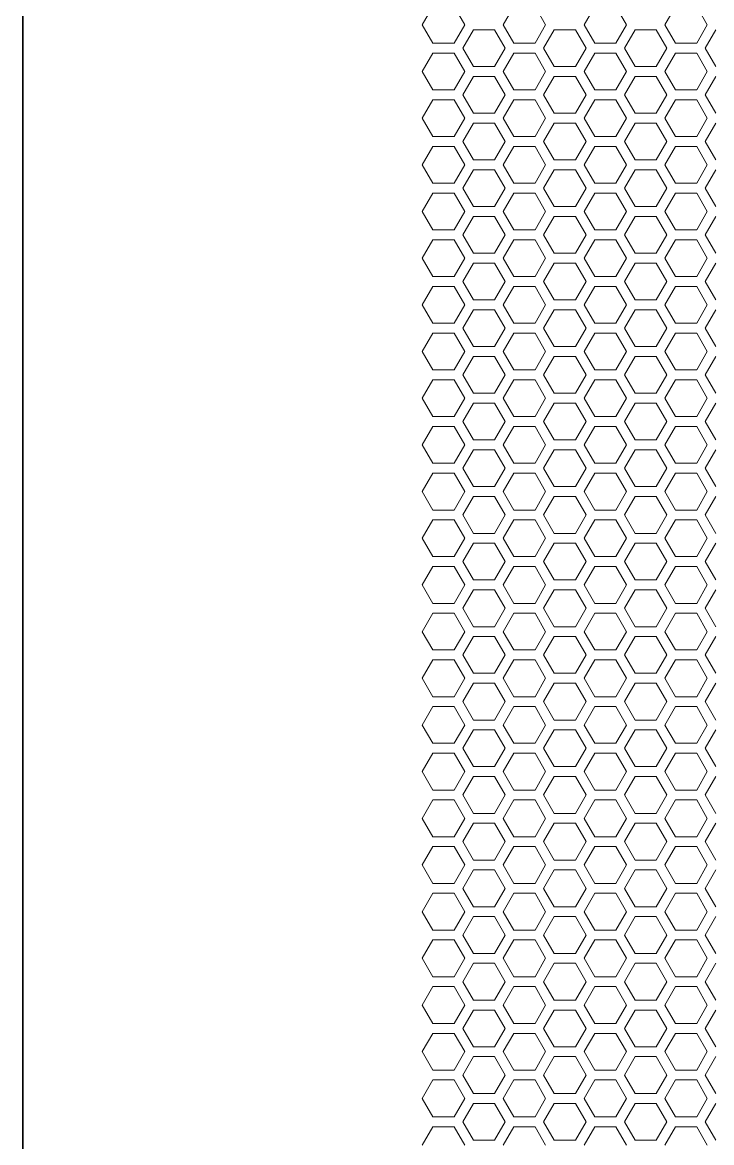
# Model space of a CAD drawing. Header units: millimetres. Extents: x 0 to 140, y -17 to 195.
# Drawn here: x 0 to 8.84, y 137.03 to 151.4 of the extents above; entities that cross this region are included whole.
import ezdxf

# ---------------------------------------------------------------- set-up
doc = ezdxf.new("R2010")
doc.units = ezdxf.units.MM
doc.layers.add('4203-42785_1_0', color=7, linetype='Continuous')

# ---------------------------------------------------------------- blocks, each defined once
blk = doc.blocks.new('a')
at = {"layer": '4203-42785_1_0', "color": 0, "linetype": 'ByBlock', "lineweight": 9}
for p, q in [((1506.926, 462.923), (1506.819, 462.739)), ((1507.246, 462.739), (1507.14, 462.923)), ((1507.739, 462.923), (1507.633, 462.739)), ((1508.06, 462.739), (1507.953, 462.923)), ((1508.553, 462.923), (1508.446, 462.739)), ((1508.873, 462.739), (1508.766, 462.923)), ((1509.366, 462.923), (1509.259, 462.739)), ((1509.686, 462.739), (1509.579, 462.923)), ((1506.819, 462.739), (1506.926, 462.554)), ((1507.14, 462.554), (1507.246, 462.739)), ((1507.633, 462.739), (1507.739, 462.554)), ((1507.953, 462.554), (1508.06, 462.739)), ((1508.446, 462.739), (1508.553, 462.554)), ((1508.766, 462.554), (1508.873, 462.739)), ((1509.259, 462.739), (1509.366, 462.554)), ((1509.579, 462.554), (1509.686, 462.739)), ((1507.333, 462.689), (1507.226, 462.504)), ((1507.546, 462.689), (1507.333, 462.689)), ((1507.653, 462.504), (1507.546, 462.689)), ((1508.146, 462.689), (1508.039, 462.504)), ((1508.36, 462.689), (1508.146, 462.689)), ((1508.466, 462.504), (1508.36, 462.689)), ((1508.959, 462.689), (1508.853, 462.504)), ((1509.173, 462.689), (1508.959, 462.689)), ((1509.28, 462.504), (1509.173, 462.689)), ((1509.773, 462.689), (1509.666, 462.504)), ((1506.926, 462.554), (1507.14, 462.554)), ((1507.226, 462.504), (1507.333, 462.319)), ((1507.546, 462.319), (1507.653, 462.504)), ((1507.739, 462.554), (1507.953, 462.554)), ((1508.039, 462.504), (1508.146, 462.319)), ((1508.36, 462.319), (1508.466, 462.504)), ((1508.553, 462.554), (1508.766, 462.554)), ((1508.853, 462.504), (1508.959, 462.319)), ((1509.173, 462.319), (1509.28, 462.504)), ((1509.366, 462.554), (1509.579, 462.554)), ((1509.666, 462.504), (1509.773, 462.319)), ((1506.926, 462.454), (1506.819, 462.269)), ((1507.14, 462.454), (1506.926, 462.454)), ((1507.246, 462.269), (1507.14, 462.454)), ((1507.739, 462.454), (1507.633, 462.269)), ((1507.953, 462.454), (1507.739, 462.454)), ((1508.06, 462.269), (1507.953, 462.454)), ((1508.553, 462.454), (1508.446, 462.269)), ((1508.766, 462.454), (1508.553, 462.454)), ((1508.873, 462.269), (1508.766, 462.454)), ((1509.366, 462.454), (1509.259, 462.269)), ((1509.579, 462.454), (1509.366, 462.454)), ((1509.686, 462.269), (1509.579, 462.454)), ((1506.819, 462.269), (1506.926, 462.084)), ((1507.14, 462.084), (1507.246, 462.269)), ((1507.333, 462.319), (1507.546, 462.319)), ((1507.633, 462.269), (1507.739, 462.084)), ((1507.953, 462.084), (1508.06, 462.269)), ((1508.146, 462.319), (1508.36, 462.319)), ((1508.446, 462.269), (1508.553, 462.084)), ((1508.766, 462.084), (1508.873, 462.269)), ((1508.959, 462.319), (1509.173, 462.319)), ((1509.259, 462.269), (1509.366, 462.084)), ((1509.579, 462.084), (1509.686, 462.269)), ((1507.333, 462.219), (1507.226, 462.034)), ((1507.546, 462.219), (1507.333, 462.219)), ((1507.653, 462.034), (1507.546, 462.219)), ((1508.146, 462.219), (1508.039, 462.034)), ((1508.36, 462.219), (1508.146, 462.219)), ((1508.466, 462.034), (1508.36, 462.219)), ((1508.959, 462.219), (1508.853, 462.034)), ((1509.173, 462.219), (1508.959, 462.219)), ((1509.28, 462.034), (1509.173, 462.219)), ((1509.773, 462.219), (1509.666, 462.034)), ((1506.926, 462.084), (1507.14, 462.084)), ((1507.226, 462.034), (1507.333, 461.849)), ((1507.546, 461.849), (1507.653, 462.034)), ((1507.739, 462.084), (1507.953, 462.084)), ((1508.039, 462.034), (1508.146, 461.849)), ((1508.36, 461.849), (1508.466, 462.034)), ((1508.553, 462.084), (1508.766, 462.084)), ((1508.853, 462.034), (1508.959, 461.849)), ((1509.173, 461.849), (1509.28, 462.034)), ((1509.366, 462.084), (1509.579, 462.084)), ((1509.666, 462.034), (1509.773, 461.849)), ((1506.926, 461.984), (1506.819, 461.799)), ((1507.14, 461.984), (1506.926, 461.984)), ((1507.246, 461.799), (1507.14, 461.984)), ((1507.739, 461.984), (1507.633, 461.799)), ((1507.953, 461.984), (1507.739, 461.984)), ((1508.06, 461.799), (1507.953, 461.984)), ((1508.553, 461.984), (1508.446, 461.799)), ((1508.766, 461.984), (1508.553, 461.984)), ((1508.873, 461.799), (1508.766, 461.984)), ((1509.366, 461.984), (1509.259, 461.799)), ((1509.579, 461.984), (1509.366, 461.984)), ((1509.686, 461.799), (1509.579, 461.984)), ((1507.333, 461.849), (1507.546, 461.849)), ((1508.146, 461.849), (1508.36, 461.849)), ((1508.959, 461.849), (1509.173, 461.849)), ((1506.819, 461.799), (1506.926, 461.615)), ((1507.14, 461.615), (1507.246, 461.799)), ((1507.333, 461.75), (1507.226, 461.565)), ((1507.546, 461.75), (1507.333, 461.75)), ((1507.653, 461.565), (1507.546, 461.75)), ((1507.633, 461.799), (1507.739, 461.615)), ((1507.953, 461.615), (1508.06, 461.799)), ((1508.146, 461.75), (1508.039, 461.565)), ((1508.36, 461.75), (1508.146, 461.75)), ((1508.466, 461.565), (1508.36, 461.75)), ((1508.446, 461.799), (1508.553, 461.615)), ((1508.766, 461.615), (1508.873, 461.799)), ((1508.959, 461.75), (1508.853, 461.565)), ((1509.173, 461.75), (1508.959, 461.75)), ((1509.28, 461.565), (1509.173, 461.75)), ((1509.259, 461.799), (1509.366, 461.615)), ((1509.579, 461.615), (1509.686, 461.799)), ((1509.773, 461.75), (1509.666, 461.565)), ((1506.926, 461.615), (1507.14, 461.615)), ((1507.739, 461.615), (1507.953, 461.615)), ((1508.553, 461.615), (1508.766, 461.615)), ((1509.366, 461.615), (1509.579, 461.615)), ((1506.926, 461.515), (1506.819, 461.33)), ((1507.14, 461.515), (1506.926, 461.515)), ((1507.246, 461.33), (1507.14, 461.515)), ((1507.226, 461.565), (1507.333, 461.38)), ((1507.546, 461.38), (1507.653, 461.565)), ((1507.739, 461.515), (1507.633, 461.33)), ((1507.953, 461.515), (1507.739, 461.515)), ((1508.06, 461.33), (1507.953, 461.515)), ((1508.039, 461.565), (1508.146, 461.38)), ((1508.36, 461.38), (1508.466, 461.565)), ((1508.553, 461.515), (1508.446, 461.33)), ((1508.766, 461.515), (1508.553, 461.515)), ((1508.873, 461.33), (1508.766, 461.515)), ((1508.853, 461.565), (1508.959, 461.38)), ((1509.173, 461.38), (1509.28, 461.565)), ((1509.366, 461.515), (1509.259, 461.33)), ((1509.579, 461.515), (1509.366, 461.515)), ((1509.686, 461.33), (1509.579, 461.515)), ((1509.666, 461.565), (1509.773, 461.38)), ((1507.333, 461.38), (1507.546, 461.38)), ((1508.146, 461.38), (1508.36, 461.38)), ((1508.959, 461.38), (1509.173, 461.38)), ((1506.819, 461.33), (1506.926, 461.145)), ((1507.14, 461.145), (1507.246, 461.33)), ((1507.333, 461.28), (1507.226, 461.095)), ((1507.546, 461.28), (1507.333, 461.28)), ((1507.653, 461.095), (1507.546, 461.28)), ((1507.633, 461.33), (1507.739, 461.145)), ((1507.953, 461.145), (1508.06, 461.33)), ((1508.146, 461.28), (1508.039, 461.095)), ((1508.36, 461.28), (1508.146, 461.28)), ((1508.466, 461.095), (1508.36, 461.28)), ((1508.446, 461.33), (1508.553, 461.145)), ((1508.766, 461.145), (1508.873, 461.33)), ((1508.959, 461.28), (1508.853, 461.095)), ((1509.173, 461.28), (1508.959, 461.28)), ((1509.28, 461.095), (1509.173, 461.28)), ((1509.259, 461.33), (1509.366, 461.145)), ((1509.579, 461.145), (1509.686, 461.33)), ((1509.773, 461.28), (1509.666, 461.095)), ((1506.926, 461.145), (1507.14, 461.145)), ((1507.739, 461.145), (1507.953, 461.145)), ((1508.553, 461.145), (1508.766, 461.145)), ((1509.366, 461.145), (1509.579, 461.145)), ((1506.926, 461.045), (1506.819, 460.86)), ((1507.14, 461.045), (1506.926, 461.045)), ((1507.246, 460.86), (1507.14, 461.045)), ((1507.226, 461.095), (1507.333, 460.91)), ((1507.546, 460.91), (1507.653, 461.095)), ((1507.739, 461.045), (1507.633, 460.86)), ((1507.953, 461.045), (1507.739, 461.045)), ((1508.06, 460.86), (1507.953, 461.045)), ((1508.039, 461.095), (1508.146, 460.91)), ((1508.36, 460.91), (1508.466, 461.095)), ((1508.553, 461.045), (1508.446, 460.86)), ((1508.766, 461.045), (1508.553, 461.045)), ((1508.873, 460.86), (1508.766, 461.045)), ((1508.853, 461.095), (1508.959, 460.91)), ((1509.173, 460.91), (1509.28, 461.095)), ((1509.366, 461.045), (1509.259, 460.86)), ((1509.579, 461.045), (1509.366, 461.045)), ((1509.686, 460.86), (1509.579, 461.045)), ((1509.666, 461.095), (1509.773, 460.91)), ((1507.333, 460.91), (1507.546, 460.91)), ((1508.146, 460.91), (1508.36, 460.91)), ((1508.959, 460.91), (1509.173, 460.91)), ((1506.819, 460.86), (1506.926, 460.675)), ((1507.14, 460.675), (1507.246, 460.86)), ((1507.333, 460.81), (1507.226, 460.626)), ((1507.546, 460.81), (1507.333, 460.81)), ((1507.653, 460.626), (1507.546, 460.81)), ((1507.633, 460.86), (1507.739, 460.675)), ((1507.953, 460.675), (1508.06, 460.86)), ((1508.146, 460.81), (1508.039, 460.626)), ((1508.36, 460.81), (1508.146, 460.81)), ((1508.466, 460.626), (1508.36, 460.81)), ((1508.446, 460.86), (1508.553, 460.675)), ((1508.766, 460.675), (1508.873, 460.86)), ((1508.959, 460.81), (1508.853, 460.626)), ((1509.173, 460.81), (1508.959, 460.81)), ((1509.28, 460.626), (1509.173, 460.81)), ((1509.259, 460.86), (1509.366, 460.675)), ((1509.579, 460.675), (1509.686, 460.86)), ((1509.773, 460.81), (1509.666, 460.626)), ((1506.926, 460.576), (1506.819, 460.391)), ((1506.926, 460.675), (1507.14, 460.675)), ((1507.14, 460.576), (1506.926, 460.576)), ((1507.246, 460.391), (1507.14, 460.576)), ((1507.226, 460.626), (1507.333, 460.441)), ((1507.546, 460.441), (1507.653, 460.626)), ((1507.739, 460.576), (1507.633, 460.391)), ((1507.739, 460.675), (1507.953, 460.675)), ((1507.953, 460.576), (1507.739, 460.576)), ((1508.06, 460.391), (1507.953, 460.576)), ((1508.039, 460.626), (1508.146, 460.441)), ((1508.36, 460.441), (1508.466, 460.626)), ((1508.553, 460.576), (1508.446, 460.391)), ((1508.553, 460.675), (1508.766, 460.675)), ((1508.766, 460.576), (1508.553, 460.576)), ((1508.873, 460.391), (1508.766, 460.576)), ((1508.853, 460.626), (1508.959, 460.441)), ((1509.173, 460.441), (1509.28, 460.626)), ((1509.366, 460.576), (1509.259, 460.391)), ((1509.366, 460.675), (1509.579, 460.675)), ((1509.579, 460.576), (1509.366, 460.576)), ((1509.686, 460.391), (1509.579, 460.576)), ((1509.666, 460.626), (1509.773, 460.441)), ((1506.819, 460.391), (1506.926, 460.206)), ((1507.14, 460.206), (1507.246, 460.391)), ((1507.333, 460.441), (1507.546, 460.441)), ((1507.633, 460.391), (1507.739, 460.206)), ((1507.953, 460.206), (1508.06, 460.391)), ((1508.146, 460.441), (1508.36, 460.441)), ((1508.446, 460.391), (1508.553, 460.206)), ((1508.766, 460.206), (1508.873, 460.391)), ((1508.959, 460.441), (1509.173, 460.441)), ((1509.259, 460.391), (1509.366, 460.206)), ((1509.579, 460.206), (1509.686, 460.391)), ((1507.333, 460.341), (1507.226, 460.156)), ((1507.546, 460.341), (1507.333, 460.341)), ((1507.653, 460.156), (1507.546, 460.341)), ((1508.146, 460.341), (1508.039, 460.156)), ((1508.36, 460.341), (1508.146, 460.341)), ((1508.466, 460.156), (1508.36, 460.341)), ((1508.959, 460.341), (1508.853, 460.156)), ((1509.173, 460.341), (1508.959, 460.341)), ((1509.28, 460.156), (1509.173, 460.341)), ((1509.773, 460.341), (1509.666, 460.156)), ((1506.926, 460.206), (1507.14, 460.206)), ((1507.226, 460.156), (1507.333, 459.971)), ((1507.546, 459.971), (1507.653, 460.156)), ((1507.739, 460.206), (1507.953, 460.206)), ((1508.039, 460.156), (1508.146, 459.971)), ((1508.36, 459.971), (1508.466, 460.156)), ((1508.553, 460.206), (1508.766, 460.206)), ((1508.853, 460.156), (1508.959, 459.971)), ((1509.173, 459.971), (1509.28, 460.156)), ((1509.366, 460.206), (1509.579, 460.206)), ((1509.666, 460.156), (1509.773, 459.971)), ((1506.926, 460.106), (1506.819, 459.921)), ((1507.14, 460.106), (1506.926, 460.106)), ((1507.246, 459.921), (1507.14, 460.106)), ((1507.739, 460.106), (1507.633, 459.921)), ((1507.953, 460.106), (1507.739, 460.106)), ((1508.06, 459.921), (1507.953, 460.106)), ((1508.553, 460.106), (1508.446, 459.921)), ((1508.766, 460.106), (1508.553, 460.106)), ((1508.873, 459.921), (1508.766, 460.106)), ((1509.366, 460.106), (1509.259, 459.921)), ((1509.579, 460.106), (1509.366, 460.106)), ((1509.686, 459.921), (1509.579, 460.106)), ((1506.819, 459.921), (1506.926, 459.736)), ((1507.14, 459.736), (1507.246, 459.921)), ((1507.333, 459.971), (1507.546, 459.971)), ((1507.633, 459.921), (1507.739, 459.736)), ((1507.953, 459.736), (1508.06, 459.921)), ((1508.146, 459.971), (1508.36, 459.971)), ((1508.446, 459.921), (1508.553, 459.736)), ((1508.766, 459.736), (1508.873, 459.921)), ((1508.959, 459.971), (1509.173, 459.971)), ((1509.259, 459.921), (1509.366, 459.736)), ((1509.579, 459.736), (1509.686, 459.921)), ((1507.333, 459.871), (1507.226, 459.686)), ((1507.546, 459.871), (1507.333, 459.871)), ((1507.653, 459.686), (1507.546, 459.871)), ((1508.146, 459.871), (1508.039, 459.686)), ((1508.36, 459.871), (1508.146, 459.871)), ((1508.466, 459.686), (1508.36, 459.871)), ((1508.959, 459.871), (1508.853, 459.686)), ((1509.173, 459.871), (1508.959, 459.871)), ((1509.28, 459.686), (1509.173, 459.871)), ((1509.773, 459.871), (1509.666, 459.686)), ((1506.926, 459.736), (1507.14, 459.736)), ((1507.226, 459.686), (1507.333, 459.502)), ((1507.546, 459.502), (1507.653, 459.686)), ((1507.739, 459.736), (1507.953, 459.736)), ((1508.039, 459.686), (1508.146, 459.502)), ((1508.36, 459.502), (1508.466, 459.686)), ((1508.553, 459.736), (1508.766, 459.736)), ((1508.853, 459.686), (1508.959, 459.502)), ((1509.173, 459.502), (1509.28, 459.686)), ((1509.366, 459.736), (1509.579, 459.736)), ((1509.666, 459.686), (1509.773, 459.502)), ((1506.926, 459.637), (1506.819, 459.452)), ((1507.14, 459.637), (1506.926, 459.637)), ((1507.246, 459.452), (1507.14, 459.637)), ((1507.739, 459.637), (1507.633, 459.452)), ((1507.953, 459.637), (1507.739, 459.637)), ((1508.06, 459.452), (1507.953, 459.637)), ((1508.553, 459.637), (1508.446, 459.452)), ((1508.766, 459.637), (1508.553, 459.637)), ((1508.873, 459.452), (1508.766, 459.637)), ((1509.366, 459.637), (1509.259, 459.452)), ((1509.579, 459.637), (1509.366, 459.637)), ((1509.686, 459.452), (1509.579, 459.637)), ((1506.819, 459.452), (1506.926, 459.267)), ((1507.14, 459.267), (1507.246, 459.452)), ((1507.333, 459.502), (1507.546, 459.502)), ((1507.633, 459.452), (1507.739, 459.267)), ((1507.953, 459.267), (1508.06, 459.452)), ((1508.146, 459.502), (1508.36, 459.502)), ((1508.446, 459.452), (1508.553, 459.267)), ((1508.766, 459.267), (1508.873, 459.452)), ((1508.959, 459.502), (1509.173, 459.502)), ((1509.259, 459.452), (1509.366, 459.267)), ((1509.579, 459.267), (1509.686, 459.452)), ((1507.333, 459.402), (1507.226, 459.217)), ((1507.546, 459.402), (1507.333, 459.402)), ((1507.653, 459.217), (1507.546, 459.402)), ((1508.146, 459.402), (1508.039, 459.217)), ((1508.36, 459.402), (1508.146, 459.402)), ((1508.466, 459.217), (1508.36, 459.402)), ((1508.959, 459.402), (1508.853, 459.217)), ((1509.173, 459.402), (1508.959, 459.402)), ((1509.28, 459.217), (1509.173, 459.402)), ((1509.773, 459.402), (1509.666, 459.217)), ((1506.926, 459.267), (1507.14, 459.267)), ((1507.226, 459.217), (1507.333, 459.032)), ((1507.546, 459.032), (1507.653, 459.217)), ((1507.739, 459.267), (1507.953, 459.267)), ((1508.039, 459.217), (1508.146, 459.032)), ((1508.36, 459.032), (1508.466, 459.217)), ((1508.553, 459.267), (1508.766, 459.267)), ((1508.853, 459.217), (1508.959, 459.032)), ((1509.173, 459.032), (1509.28, 459.217)), ((1509.366, 459.267), (1509.579, 459.267)), ((1509.666, 459.217), (1509.773, 459.032)), ((1506.926, 459.167), (1506.819, 458.982)), ((1507.14, 459.167), (1506.926, 459.167)), ((1507.246, 458.982), (1507.14, 459.167)), ((1507.739, 459.167), (1507.633, 458.982)), ((1507.953, 459.167), (1507.739, 459.167)), ((1508.06, 458.982), (1507.953, 459.167)), ((1508.553, 459.167), (1508.446, 458.982)), ((1508.766, 459.167), (1508.553, 459.167)), ((1508.873, 458.982), (1508.766, 459.167)), ((1509.366, 459.167), (1509.259, 458.982)), ((1509.579, 459.167), (1509.366, 459.167)), ((1509.686, 458.982), (1509.579, 459.167)), ((1507.333, 459.032), (1507.546, 459.032)), ((1508.146, 459.032), (1508.36, 459.032)), ((1508.959, 459.032), (1509.173, 459.032)), ((1506.819, 458.982), (1506.926, 458.797)), ((1507.14, 458.797), (1507.246, 458.982)), ((1507.333, 458.932), (1507.226, 458.747)), ((1507.546, 458.932), (1507.333, 458.932)), ((1507.653, 458.747), (1507.546, 458.932)), ((1507.633, 458.982), (1507.739, 458.797)), ((1507.953, 458.797), (1508.06, 458.982)), ((1508.146, 458.932), (1508.039, 458.747)), ((1508.36, 458.932), (1508.146, 458.932)), ((1508.466, 458.747), (1508.36, 458.932)), ((1508.446, 458.982), (1508.553, 458.797)), ((1508.766, 458.797), (1508.873, 458.982)), ((1508.959, 458.932), (1508.853, 458.747)), ((1509.173, 458.932), (1508.959, 458.932)), ((1509.28, 458.747), (1509.173, 458.932)), ((1509.259, 458.982), (1509.366, 458.797)), ((1509.579, 458.797), (1509.686, 458.982)), ((1509.773, 458.932), (1509.666, 458.747)), ((1506.926, 458.797), (1507.14, 458.797)), ((1507.739, 458.797), (1507.953, 458.797)), ((1508.553, 458.797), (1508.766, 458.797)), ((1509.366, 458.797), (1509.579, 458.797)), ((1506.926, 458.698), (1506.819, 458.513)), ((1507.14, 458.698), (1506.926, 458.698)), ((1507.246, 458.513), (1507.14, 458.698)), ((1507.226, 458.747), (1507.333, 458.563)), ((1507.546, 458.563), (1507.653, 458.747)), ((1507.739, 458.698), (1507.633, 458.513)), ((1507.953, 458.698), (1507.739, 458.698)), ((1508.06, 458.513), (1507.953, 458.698)), ((1508.039, 458.747), (1508.146, 458.563)), ((1508.36, 458.563), (1508.466, 458.747)), ((1508.553, 458.698), (1508.446, 458.513)), ((1508.766, 458.698), (1508.553, 458.698)), ((1508.873, 458.513), (1508.766, 458.698)), ((1508.853, 458.747), (1508.959, 458.563)), ((1509.173, 458.563), (1509.28, 458.747)), ((1509.366, 458.698), (1509.259, 458.513)), ((1509.579, 458.698), (1509.366, 458.698)), ((1509.686, 458.513), (1509.579, 458.698)), ((1509.666, 458.747), (1509.773, 458.563)), ((1507.333, 458.563), (1507.546, 458.563)), ((1508.146, 458.563), (1508.36, 458.563)), ((1508.959, 458.563), (1509.173, 458.563)), ((1506.819, 458.513), (1506.926, 458.328)), ((1507.14, 458.328), (1507.246, 458.513)), ((1507.333, 458.463), (1507.226, 458.278)), ((1507.546, 458.463), (1507.333, 458.463)), ((1507.653, 458.278), (1507.546, 458.463)), ((1507.633, 458.513), (1507.739, 458.328)), ((1507.953, 458.328), (1508.06, 458.513)), ((1508.146, 458.463), (1508.039, 458.278)), ((1508.36, 458.463), (1508.146, 458.463)), ((1508.466, 458.278), (1508.36, 458.463)), ((1508.446, 458.513), (1508.553, 458.328)), ((1508.766, 458.328), (1508.873, 458.513)), ((1508.959, 458.463), (1508.853, 458.278)), ((1509.173, 458.463), (1508.959, 458.463)), ((1509.28, 458.278), (1509.173, 458.463)), ((1509.259, 458.513), (1509.366, 458.328)), ((1509.579, 458.328), (1509.686, 458.513)), ((1509.773, 458.463), (1509.666, 458.278)), ((1506.926, 458.328), (1507.14, 458.328)), ((1507.739, 458.328), (1507.953, 458.328)), ((1508.553, 458.328), (1508.766, 458.328)), ((1509.366, 458.328), (1509.579, 458.328)), ((1506.926, 458.228), (1506.819, 458.043)), ((1507.14, 458.228), (1506.926, 458.228)), ((1507.246, 458.043), (1507.14, 458.228)), ((1507.226, 458.278), (1507.333, 458.093)), ((1507.546, 458.093), (1507.653, 458.278)), ((1507.739, 458.228), (1507.633, 458.043)), ((1507.953, 458.228), (1507.739, 458.228)), ((1508.06, 458.043), (1507.953, 458.228)), ((1508.039, 458.278), (1508.146, 458.093)), ((1508.36, 458.093), (1508.466, 458.278)), ((1508.553, 458.228), (1508.446, 458.043)), ((1508.766, 458.228), (1508.553, 458.228)), ((1508.873, 458.043), (1508.766, 458.228)), ((1508.853, 458.278), (1508.959, 458.093)), ((1509.173, 458.093), (1509.28, 458.278)), ((1509.366, 458.228), (1509.259, 458.043)), ((1509.579, 458.228), (1509.366, 458.228)), ((1509.686, 458.043), (1509.579, 458.228)), ((1509.666, 458.278), (1509.773, 458.093)), ((1507.333, 458.093), (1507.546, 458.093)), ((1508.146, 458.093), (1508.36, 458.093)), ((1508.959, 458.093), (1509.173, 458.093)), ((1506.819, 458.043), (1506.926, 457.858)), ((1507.14, 457.858), (1507.246, 458.043)), ((1507.333, 457.993), (1507.226, 457.808)), ((1507.546, 457.993), (1507.333, 457.993)), ((1507.653, 457.808), (1507.546, 457.993)), ((1507.633, 458.043), (1507.739, 457.858)), ((1507.953, 457.858), (1508.06, 458.043)), ((1508.146, 457.993), (1508.039, 457.808)), ((1508.36, 457.993), (1508.146, 457.993)), ((1508.466, 457.808), (1508.36, 457.993)), ((1508.446, 458.043), (1508.553, 457.858)), ((1508.766, 457.858), (1508.873, 458.043)), ((1508.959, 457.993), (1508.853, 457.808)), ((1509.173, 457.993), (1508.959, 457.993)), ((1509.28, 457.808), (1509.173, 457.993)), ((1509.259, 458.043), (1509.366, 457.858)), ((1509.579, 457.858), (1509.686, 458.043)), ((1509.773, 457.993), (1509.666, 457.808)), ((1506.926, 457.758), (1506.819, 457.574)), ((1506.926, 457.858), (1507.14, 457.858)), ((1507.14, 457.758), (1506.926, 457.758)), ((1507.246, 457.574), (1507.14, 457.758)), ((1507.226, 457.808), (1507.333, 457.623)), ((1507.546, 457.623), (1507.653, 457.808)), ((1507.739, 457.758), (1507.633, 457.574)), ((1507.739, 457.858), (1507.953, 457.858)), ((1507.953, 457.758), (1507.739, 457.758)), ((1508.06, 457.574), (1507.953, 457.758)), ((1508.039, 457.808), (1508.146, 457.623)), ((1508.36, 457.623), (1508.466, 457.808)), ((1508.553, 457.758), (1508.446, 457.574)), ((1508.553, 457.858), (1508.766, 457.858)), ((1508.766, 457.758), (1508.553, 457.758)), ((1508.873, 457.574), (1508.766, 457.758)), ((1508.853, 457.808), (1508.959, 457.623)), ((1509.173, 457.623), (1509.28, 457.808)), ((1509.366, 457.758), (1509.259, 457.574)), ((1509.366, 457.858), (1509.579, 457.858)), ((1509.579, 457.758), (1509.366, 457.758)), ((1509.686, 457.574), (1509.579, 457.758)), ((1509.666, 457.808), (1509.773, 457.623)), ((1506.819, 457.574), (1506.926, 457.389)), ((1507.14, 457.389), (1507.246, 457.574)), ((1507.333, 457.623), (1507.546, 457.623)), ((1507.633, 457.574), (1507.739, 457.389)), ((1507.953, 457.389), (1508.06, 457.574)), ((1508.146, 457.623), (1508.36, 457.623)), ((1508.446, 457.574), (1508.553, 457.389)), ((1508.766, 457.389), (1508.873, 457.574)), ((1508.959, 457.623), (1509.173, 457.623)), ((1509.259, 457.574), (1509.366, 457.389)), ((1509.579, 457.389), (1509.686, 457.574)), ((1507.333, 457.524), (1507.226, 457.339)), ((1507.546, 457.524), (1507.333, 457.524)), ((1507.653, 457.339), (1507.546, 457.524)), ((1508.146, 457.524), (1508.039, 457.339)), ((1508.36, 457.524), (1508.146, 457.524)), ((1508.466, 457.339), (1508.36, 457.524)), ((1508.959, 457.524), (1508.853, 457.339)), ((1509.173, 457.524), (1508.959, 457.524)), ((1509.28, 457.339), (1509.173, 457.524)), ((1509.773, 457.524), (1509.666, 457.339)), ((1506.926, 457.389), (1507.14, 457.389)), ((1507.226, 457.339), (1507.333, 457.154)), ((1507.546, 457.154), (1507.653, 457.339)), ((1507.739, 457.389), (1507.953, 457.389)), ((1508.039, 457.339), (1508.146, 457.154)), ((1508.36, 457.154), (1508.466, 457.339)), ((1508.553, 457.389), (1508.766, 457.389)), ((1508.853, 457.339), (1508.959, 457.154)), ((1509.173, 457.154), (1509.28, 457.339)), ((1509.366, 457.389), (1509.579, 457.389)), ((1509.666, 457.339), (1509.773, 457.154)), ((1506.926, 457.289), (1506.819, 457.104)), ((1507.14, 457.289), (1506.926, 457.289)), ((1507.246, 457.104), (1507.14, 457.289)), ((1507.739, 457.289), (1507.633, 457.104)), ((1507.953, 457.289), (1507.739, 457.289)), ((1508.06, 457.104), (1507.953, 457.289)), ((1508.553, 457.289), (1508.446, 457.104)), ((1508.766, 457.289), (1508.553, 457.289)), ((1508.873, 457.104), (1508.766, 457.289)), ((1509.366, 457.289), (1509.259, 457.104)), ((1509.579, 457.289), (1509.366, 457.289)), ((1509.686, 457.104), (1509.579, 457.289)), ((1506.819, 457.104), (1506.926, 456.919)), ((1507.14, 456.919), (1507.246, 457.104)), ((1507.333, 457.154), (1507.546, 457.154)), ((1507.633, 457.104), (1507.739, 456.919)), ((1507.953, 456.919), (1508.06, 457.104)), ((1508.146, 457.154), (1508.36, 457.154)), ((1508.446, 457.104), (1508.553, 456.919)), ((1508.766, 456.919), (1508.873, 457.104)), ((1508.959, 457.154), (1509.173, 457.154)), ((1509.259, 457.104), (1509.366, 456.919)), ((1509.579, 456.919), (1509.686, 457.104)), ((1507.333, 457.054), (1507.226, 456.869)), ((1507.546, 457.054), (1507.333, 457.054)), ((1507.653, 456.869), (1507.546, 457.054)), ((1508.146, 457.054), (1508.039, 456.869)), ((1508.36, 457.054), (1508.146, 457.054)), ((1508.466, 456.869), (1508.36, 457.054)), ((1508.959, 457.054), (1508.853, 456.869)), ((1509.173, 457.054), (1508.959, 457.054)), ((1509.28, 456.869), (1509.173, 457.054)), ((1509.773, 457.054), (1509.666, 456.869)), ((1506.926, 456.919), (1507.14, 456.919)), ((1507.226, 456.869), (1507.333, 456.684)), ((1507.546, 456.684), (1507.653, 456.869)), ((1507.739, 456.919), (1507.953, 456.919)), ((1508.039, 456.869), (1508.146, 456.684)), ((1508.36, 456.684), (1508.466, 456.869)), ((1508.553, 456.919), (1508.766, 456.919)), ((1508.853, 456.869), (1508.959, 456.684)), ((1509.173, 456.684), (1509.28, 456.869)), ((1509.366, 456.919), (1509.579, 456.919)), ((1509.666, 456.869), (1509.773, 456.684)), ((1506.926, 456.819), (1506.819, 456.634)), ((1507.14, 456.819), (1506.926, 456.819)), ((1507.246, 456.634), (1507.14, 456.819)), ((1507.739, 456.819), (1507.633, 456.634)), ((1507.953, 456.819), (1507.739, 456.819)), ((1508.06, 456.634), (1507.953, 456.819)), ((1508.553, 456.819), (1508.446, 456.634)), ((1508.766, 456.819), (1508.553, 456.819)), ((1508.873, 456.634), (1508.766, 456.819)), ((1509.366, 456.819), (1509.259, 456.634)), ((1509.579, 456.819), (1509.366, 456.819)), ((1509.686, 456.634), (1509.579, 456.819)), ((1506.819, 456.634), (1506.926, 456.45)), ((1507.14, 456.45), (1507.246, 456.634)), ((1507.333, 456.684), (1507.546, 456.684)), ((1507.633, 456.634), (1507.739, 456.45)), ((1507.953, 456.45), (1508.06, 456.634)), ((1508.146, 456.684), (1508.36, 456.684)), ((1508.446, 456.634), (1508.553, 456.45)), ((1508.766, 456.45), (1508.873, 456.634)), ((1508.959, 456.684), (1509.173, 456.684)), ((1509.259, 456.634), (1509.366, 456.45)), ((1509.579, 456.45), (1509.686, 456.634)), ((1507.333, 456.585), (1507.226, 456.4)), ((1507.546, 456.585), (1507.333, 456.585)), ((1507.653, 456.4), (1507.546, 456.585)), ((1508.146, 456.585), (1508.039, 456.4)), ((1508.36, 456.585), (1508.146, 456.585)), ((1508.466, 456.4), (1508.36, 456.585)), ((1508.959, 456.585), (1508.853, 456.4)), ((1509.173, 456.585), (1508.959, 456.585)), ((1509.28, 456.4), (1509.173, 456.585)), ((1509.773, 456.585), (1509.666, 456.4)), ((1506.926, 456.45), (1507.14, 456.45)), ((1507.226, 456.4), (1507.333, 456.215)), ((1507.546, 456.215), (1507.653, 456.4)), ((1507.739, 456.45), (1507.953, 456.45)), ((1508.039, 456.4), (1508.146, 456.215)), ((1508.36, 456.215), (1508.466, 456.4)), ((1508.553, 456.45), (1508.766, 456.45)), ((1508.853, 456.4), (1508.959, 456.215)), ((1509.173, 456.215), (1509.28, 456.4)), ((1509.366, 456.45), (1509.579, 456.45)), ((1509.666, 456.4), (1509.773, 456.215)), ((1506.926, 456.35), (1506.819, 456.165)), ((1507.14, 456.35), (1506.926, 456.35)), ((1507.246, 456.165), (1507.14, 456.35)), ((1507.739, 456.35), (1507.633, 456.165)), ((1507.953, 456.35), (1507.739, 456.35)), ((1508.06, 456.165), (1507.953, 456.35)), ((1508.553, 456.35), (1508.446, 456.165)), ((1508.766, 456.35), (1508.553, 456.35)), ((1508.873, 456.165), (1508.766, 456.35)), ((1509.366, 456.35), (1509.259, 456.165)), ((1509.579, 456.35), (1509.366, 456.35)), ((1509.686, 456.165), (1509.579, 456.35)), ((1507.333, 456.215), (1507.546, 456.215)), ((1508.146, 456.215), (1508.36, 456.215)), ((1508.959, 456.215), (1509.173, 456.215)), ((1506.819, 456.165), (1506.926, 455.98)), ((1507.14, 455.98), (1507.246, 456.165)), ((1507.333, 456.115), (1507.226, 455.93)), ((1507.546, 456.115), (1507.333, 456.115)), ((1507.653, 455.93), (1507.546, 456.115)), ((1507.633, 456.165), (1507.739, 455.98)), ((1507.953, 455.98), (1508.06, 456.165)), ((1508.146, 456.115), (1508.039, 455.93)), ((1508.36, 456.115), (1508.146, 456.115)), ((1508.466, 455.93), (1508.36, 456.115)), ((1508.446, 456.165), (1508.553, 455.98)), ((1508.766, 455.98), (1508.873, 456.165)), ((1508.959, 456.115), (1508.853, 455.93)), ((1509.173, 456.115), (1508.959, 456.115)), ((1509.28, 455.93), (1509.173, 456.115)), ((1509.259, 456.165), (1509.366, 455.98)), ((1509.579, 455.98), (1509.686, 456.165)), ((1509.773, 456.115), (1509.666, 455.93)), ((1506.926, 455.98), (1507.14, 455.98)), ((1507.739, 455.98), (1507.953, 455.98)), ((1508.553, 455.98), (1508.766, 455.98)), ((1509.366, 455.98), (1509.579, 455.98)), ((1506.926, 455.88), (1506.819, 455.695)), ((1507.14, 455.88), (1506.926, 455.88)), ((1507.246, 455.695), (1507.14, 455.88)), ((1507.226, 455.93), (1507.333, 455.745)), ((1507.546, 455.745), (1507.653, 455.93)), ((1507.739, 455.88), (1507.633, 455.695)), ((1507.953, 455.88), (1507.739, 455.88)), ((1508.06, 455.695), (1507.953, 455.88)), ((1508.039, 455.93), (1508.146, 455.745)), ((1508.36, 455.745), (1508.466, 455.93)), ((1508.553, 455.88), (1508.446, 455.695)), ((1508.766, 455.88), (1508.553, 455.88)), ((1508.873, 455.695), (1508.766, 455.88)), ((1508.853, 455.93), (1508.959, 455.745)), ((1509.173, 455.745), (1509.28, 455.93)), ((1509.366, 455.88), (1509.259, 455.695)), ((1509.579, 455.88), (1509.366, 455.88)), ((1509.686, 455.695), (1509.579, 455.88)), ((1509.666, 455.93), (1509.773, 455.745)), ((1507.333, 455.745), (1507.546, 455.745)), ((1508.146, 455.745), (1508.36, 455.745)), ((1508.959, 455.745), (1509.173, 455.745)), ((1506.819, 455.695), (1506.926, 455.511)), ((1507.14, 455.511), (1507.246, 455.695)), ((1507.333, 455.645), (1507.226, 455.461)), ((1507.546, 455.645), (1507.333, 455.645)), ((1507.653, 455.461), (1507.546, 455.645)), ((1507.633, 455.695), (1507.739, 455.511)), ((1507.953, 455.511), (1508.06, 455.695)), ((1508.146, 455.645), (1508.039, 455.461)), ((1508.36, 455.645), (1508.146, 455.645)), ((1508.466, 455.461), (1508.36, 455.645)), ((1508.446, 455.695), (1508.553, 455.511)), ((1508.766, 455.511), (1508.873, 455.695)), ((1508.959, 455.645), (1508.853, 455.461)), ((1509.173, 455.645), (1508.959, 455.645)), ((1509.28, 455.461), (1509.173, 455.645)), ((1509.259, 455.695), (1509.366, 455.511)), ((1509.579, 455.511), (1509.686, 455.695)), ((1509.773, 455.645), (1509.666, 455.461)), ((1506.926, 455.511), (1507.14, 455.511)), ((1507.739, 455.511), (1507.953, 455.511)), ((1508.553, 455.511), (1508.766, 455.511)), ((1509.366, 455.511), (1509.579, 455.511)), ((1506.926, 455.411), (1506.819, 455.226)), ((1507.14, 455.411), (1506.926, 455.411)), ((1507.246, 455.226), (1507.14, 455.411)), ((1507.226, 455.461), (1507.333, 455.276)), ((1507.546, 455.276), (1507.653, 455.461)), ((1507.739, 455.411), (1507.633, 455.226)), ((1507.953, 455.411), (1507.739, 455.411)), ((1508.06, 455.226), (1507.953, 455.411)), ((1508.039, 455.461), (1508.146, 455.276)), ((1508.36, 455.276), (1508.466, 455.461)), ((1508.553, 455.411), (1508.446, 455.226)), ((1508.766, 455.411), (1508.553, 455.411)), ((1508.873, 455.226), (1508.766, 455.411)), ((1508.853, 455.461), (1508.959, 455.276)), ((1509.173, 455.276), (1509.28, 455.461)), ((1509.366, 455.411), (1509.259, 455.226)), ((1509.579, 455.411), (1509.366, 455.411)), ((1509.686, 455.226), (1509.579, 455.411)), ((1509.666, 455.461), (1509.773, 455.276)), ((1507.333, 455.276), (1507.546, 455.276)), ((1508.146, 455.276), (1508.36, 455.276)), ((1508.959, 455.276), (1509.173, 455.276)), ((1506.819, 455.226), (1506.926, 455.041)), ((1507.14, 455.041), (1507.246, 455.226)), ((1507.333, 455.176), (1507.226, 454.991)), ((1507.546, 455.176), (1507.333, 455.176)), ((1507.653, 454.991), (1507.546, 455.176)), ((1507.633, 455.226), (1507.739, 455.041)), ((1507.953, 455.041), (1508.06, 455.226)), ((1508.146, 455.176), (1508.039, 454.991)), ((1508.36, 455.176), (1508.146, 455.176)), ((1508.466, 454.991), (1508.36, 455.176)), ((1508.446, 455.226), (1508.553, 455.041)), ((1508.766, 455.041), (1508.873, 455.226)), ((1508.959, 455.176), (1508.853, 454.991)), ((1509.173, 455.176), (1508.959, 455.176)), ((1509.28, 454.991), (1509.173, 455.176)), ((1509.259, 455.226), (1509.366, 455.041)), ((1509.579, 455.041), (1509.686, 455.226)), ((1509.773, 455.176), (1509.666, 454.991)), ((1506.926, 454.941), (1506.819, 454.756)), ((1506.926, 455.041), (1507.14, 455.041)), ((1507.14, 454.941), (1506.926, 454.941)), ((1507.246, 454.756), (1507.14, 454.941)), ((1507.226, 454.991), (1507.333, 454.806)), ((1507.546, 454.806), (1507.653, 454.991)), ((1507.739, 454.941), (1507.633, 454.756)), ((1507.739, 455.041), (1507.953, 455.041)), ((1507.953, 454.941), (1507.739, 454.941)), ((1508.06, 454.756), (1507.953, 454.941)), ((1508.039, 454.991), (1508.146, 454.806)), ((1508.36, 454.806), (1508.466, 454.991)), ((1508.553, 454.941), (1508.446, 454.756)), ((1508.553, 455.041), (1508.766, 455.041)), ((1508.766, 454.941), (1508.553, 454.941)), ((1508.873, 454.756), (1508.766, 454.941)), ((1508.853, 454.991), (1508.959, 454.806)), ((1509.173, 454.806), (1509.28, 454.991)), ((1509.366, 454.941), (1509.259, 454.756)), ((1509.366, 455.041), (1509.579, 455.041)), ((1509.579, 454.941), (1509.366, 454.941)), ((1509.686, 454.756), (1509.579, 454.941)), ((1509.666, 454.991), (1509.773, 454.806)), ((1506.819, 454.756), (1506.926, 454.571)), ((1507.14, 454.571), (1507.246, 454.756)), ((1507.333, 454.806), (1507.546, 454.806)), ((1507.633, 454.756), (1507.739, 454.571)), ((1507.953, 454.571), (1508.06, 454.756)), ((1508.146, 454.806), (1508.36, 454.806)), ((1508.446, 454.756), (1508.553, 454.571)), ((1508.766, 454.571), (1508.873, 454.756)), ((1508.959, 454.806), (1509.173, 454.806)), ((1509.259, 454.756), (1509.366, 454.571)), ((1509.579, 454.571), (1509.686, 454.756)), ((1507.333, 454.706), (1507.226, 454.522)), ((1507.546, 454.706), (1507.333, 454.706)), ((1507.653, 454.522), (1507.546, 454.706)), ((1508.146, 454.706), (1508.039, 454.522)), ((1508.36, 454.706), (1508.146, 454.706)), ((1508.466, 454.522), (1508.36, 454.706)), ((1508.959, 454.706), (1508.853, 454.522)), ((1509.173, 454.706), (1508.959, 454.706)), ((1509.28, 454.522), (1509.173, 454.706)), ((1509.773, 454.706), (1509.666, 454.522)), ((1506.926, 454.571), (1507.14, 454.571)), ((1507.226, 454.522), (1507.333, 454.337)), ((1507.546, 454.337), (1507.653, 454.522)), ((1507.739, 454.571), (1507.953, 454.571)), ((1508.039, 454.522), (1508.146, 454.337)), ((1508.36, 454.337), (1508.466, 454.522)), ((1508.553, 454.571), (1508.766, 454.571)), ((1508.853, 454.522), (1508.959, 454.337)), ((1509.173, 454.337), (1509.28, 454.522)), ((1509.366, 454.571), (1509.579, 454.571)), ((1509.666, 454.522), (1509.773, 454.337)), ((1506.926, 454.472), (1506.819, 454.287)), ((1507.14, 454.472), (1506.926, 454.472)), ((1507.246, 454.287), (1507.14, 454.472)), ((1507.739, 454.472), (1507.633, 454.287)), ((1507.953, 454.472), (1507.739, 454.472)), ((1508.06, 454.287), (1507.953, 454.472)), ((1508.553, 454.472), (1508.446, 454.287)), ((1508.766, 454.472), (1508.553, 454.472)), ((1508.873, 454.287), (1508.766, 454.472)), ((1509.366, 454.472), (1509.259, 454.287)), ((1509.579, 454.472), (1509.366, 454.472)), ((1509.686, 454.287), (1509.579, 454.472)), ((1506.819, 454.287), (1506.926, 454.102)), ((1507.14, 454.102), (1507.246, 454.287)), ((1507.333, 454.337), (1507.546, 454.337)), ((1507.633, 454.287), (1507.739, 454.102)), ((1507.953, 454.102), (1508.06, 454.287)), ((1508.146, 454.337), (1508.36, 454.337)), ((1508.446, 454.287), (1508.553, 454.102)), ((1508.766, 454.102), (1508.873, 454.287)), ((1508.959, 454.337), (1509.173, 454.337)), ((1509.259, 454.287), (1509.366, 454.102)), ((1509.579, 454.102), (1509.686, 454.287)), ((1507.333, 454.237), (1507.226, 454.052)), ((1507.546, 454.237), (1507.333, 454.237)), ((1507.653, 454.052), (1507.546, 454.237)), ((1508.146, 454.237), (1508.039, 454.052)), ((1508.36, 454.237), (1508.146, 454.237)), ((1508.466, 454.052), (1508.36, 454.237)), ((1508.959, 454.237), (1508.853, 454.052)), ((1509.173, 454.237), (1508.959, 454.237)), ((1509.28, 454.052), (1509.173, 454.237)), ((1509.773, 454.237), (1509.666, 454.052)), ((1506.926, 454.102), (1507.14, 454.102)), ((1507.226, 454.052), (1507.333, 453.867)), ((1507.546, 453.867), (1507.653, 454.052)), ((1507.739, 454.102), (1507.953, 454.102)), ((1508.039, 454.052), (1508.146, 453.867)), ((1508.36, 453.867), (1508.466, 454.052)), ((1508.553, 454.102), (1508.766, 454.102)), ((1508.853, 454.052), (1508.959, 453.867)), ((1509.173, 453.867), (1509.28, 454.052)), ((1509.366, 454.102), (1509.579, 454.102)), ((1509.666, 454.052), (1509.773, 453.867)), ((1506.926, 454.002), (1506.819, 453.817)), ((1507.14, 454.002), (1506.926, 454.002)), ((1507.246, 453.817), (1507.14, 454.002)), ((1507.739, 454.002), (1507.633, 453.817)), ((1507.953, 454.002), (1507.739, 454.002)), ((1508.06, 453.817), (1507.953, 454.002)), ((1508.553, 454.002), (1508.446, 453.817)), ((1508.766, 454.002), (1508.553, 454.002)), ((1508.873, 453.817), (1508.766, 454.002)), ((1509.366, 454.002), (1509.259, 453.817)), ((1509.579, 454.002), (1509.366, 454.002)), ((1509.686, 453.817), (1509.579, 454.002)), ((1506.819, 453.817), (1506.926, 453.632)), ((1507.14, 453.632), (1507.246, 453.817)), ((1507.333, 453.867), (1507.546, 453.867)), ((1507.633, 453.817), (1507.739, 453.632)), ((1507.953, 453.632), (1508.06, 453.817)), ((1508.146, 453.867), (1508.36, 453.867)), ((1508.446, 453.817), (1508.553, 453.632)), ((1508.766, 453.632), (1508.873, 453.817)), ((1508.959, 453.867), (1509.173, 453.867)), ((1509.259, 453.817), (1509.366, 453.632)), ((1509.579, 453.632), (1509.686, 453.817)), ((1507.333, 453.767), (1507.226, 453.582)), ((1507.546, 453.767), (1507.333, 453.767)), ((1507.653, 453.582), (1507.546, 453.767)), ((1508.146, 453.767), (1508.039, 453.582)), ((1508.36, 453.767), (1508.146, 453.767)), ((1508.466, 453.582), (1508.36, 453.767)), ((1508.959, 453.767), (1508.853, 453.582)), ((1509.173, 453.767), (1508.959, 453.767)), ((1509.28, 453.582), (1509.173, 453.767)), ((1509.773, 453.767), (1509.666, 453.582)), ((1506.926, 453.632), (1507.14, 453.632)), ((1507.226, 453.582), (1507.333, 453.398)), ((1507.546, 453.398), (1507.653, 453.582)), ((1507.739, 453.632), (1507.953, 453.632)), ((1508.039, 453.582), (1508.146, 453.398)), ((1508.36, 453.398), (1508.466, 453.582)), ((1508.553, 453.632), (1508.766, 453.632)), ((1508.853, 453.582), (1508.959, 453.398)), ((1509.173, 453.398), (1509.28, 453.582)), ((1509.366, 453.632), (1509.579, 453.632)), ((1509.666, 453.582), (1509.773, 453.398)), ((1506.926, 453.533), (1506.819, 453.348)), ((1507.14, 453.533), (1506.926, 453.533)), ((1507.246, 453.348), (1507.14, 453.533)), ((1507.739, 453.533), (1507.633, 453.348)), ((1507.953, 453.533), (1507.739, 453.533)), ((1508.06, 453.348), (1507.953, 453.533)), ((1508.553, 453.533), (1508.446, 453.348)), ((1508.766, 453.533), (1508.553, 453.533)), ((1508.873, 453.348), (1508.766, 453.533)), ((1509.366, 453.533), (1509.259, 453.348)), ((1509.579, 453.533), (1509.366, 453.533)), ((1509.686, 453.348), (1509.579, 453.533)), ((1507.333, 453.398), (1507.546, 453.398)), ((1508.146, 453.398), (1508.36, 453.398)), ((1508.959, 453.398), (1509.173, 453.398)), ((1506.819, 453.348), (1506.926, 453.163)), ((1507.14, 453.163), (1507.246, 453.348)), ((1507.333, 453.298), (1507.226, 453.113)), ((1507.546, 453.298), (1507.333, 453.298)), ((1507.653, 453.113), (1507.546, 453.298)), ((1507.633, 453.348), (1507.739, 453.163)), ((1507.953, 453.163), (1508.06, 453.348)), ((1508.146, 453.298), (1508.039, 453.113)), ((1508.36, 453.298), (1508.146, 453.298)), ((1508.466, 453.113), (1508.36, 453.298)), ((1508.446, 453.348), (1508.553, 453.163)), ((1508.766, 453.163), (1508.873, 453.348)), ((1508.959, 453.298), (1508.853, 453.113)), ((1509.173, 453.298), (1508.959, 453.298)), ((1509.28, 453.113), (1509.173, 453.298)), ((1509.259, 453.348), (1509.366, 453.163)), ((1509.579, 453.163), (1509.686, 453.348)), ((1509.773, 453.298), (1509.666, 453.113)), ((1506.926, 453.163), (1507.14, 453.163)), ((1507.739, 453.163), (1507.953, 453.163)), ((1508.553, 453.163), (1508.766, 453.163)), ((1509.366, 453.163), (1509.579, 453.163)), ((1506.926, 453.063), (1506.819, 452.878)), ((1507.14, 453.063), (1506.926, 453.063)), ((1507.246, 452.878), (1507.14, 453.063)), ((1507.226, 453.113), (1507.333, 452.928)), ((1507.546, 452.928), (1507.653, 453.113)), ((1507.739, 453.063), (1507.633, 452.878)), ((1507.953, 453.063), (1507.739, 453.063)), ((1508.06, 452.878), (1507.953, 453.063)), ((1508.039, 453.113), (1508.146, 452.928)), ((1508.36, 452.928), (1508.466, 453.113)), ((1508.553, 453.063), (1508.446, 452.878)), ((1508.766, 453.063), (1508.553, 453.063)), ((1508.873, 452.878), (1508.766, 453.063)), ((1508.853, 453.113), (1508.959, 452.928)), ((1509.173, 452.928), (1509.28, 453.113)), ((1509.366, 453.063), (1509.259, 452.878)), ((1509.579, 453.063), (1509.366, 453.063)), ((1509.686, 452.878), (1509.579, 453.063)), ((1509.666, 453.113), (1509.773, 452.928)), ((1507.333, 452.928), (1507.546, 452.928)), ((1508.146, 452.928), (1508.36, 452.928)), ((1508.959, 452.928), (1509.173, 452.928)), ((1506.819, 452.878), (1506.926, 452.693)), ((1507.14, 452.693), (1507.246, 452.878)), ((1507.333, 452.828), (1507.226, 452.643)), ((1507.546, 452.828), (1507.333, 452.828)), ((1507.653, 452.643), (1507.546, 452.828)), ((1507.633, 452.878), (1507.739, 452.693)), ((1507.953, 452.693), (1508.06, 452.878)), ((1508.146, 452.828), (1508.039, 452.643)), ((1508.36, 452.828), (1508.146, 452.828)), ((1508.466, 452.643), (1508.36, 452.828)), ((1508.446, 452.878), (1508.553, 452.693)), ((1508.766, 452.693), (1508.873, 452.878)), ((1508.959, 452.828), (1508.853, 452.643)), ((1509.173, 452.828), (1508.959, 452.828)), ((1509.28, 452.643), (1509.173, 452.828)), ((1509.259, 452.878), (1509.366, 452.693)), ((1509.579, 452.693), (1509.686, 452.878)), ((1509.773, 452.828), (1509.666, 452.643)), ((1506.926, 452.693), (1507.14, 452.693)), ((1507.739, 452.693), (1507.953, 452.693)), ((1508.553, 452.693), (1508.766, 452.693)), ((1509.366, 452.693), (1509.579, 452.693)), ((1506.926, 452.593), (1506.819, 452.409)), ((1507.14, 452.593), (1506.926, 452.593)), ((1507.246, 452.409), (1507.14, 452.593)), ((1507.226, 452.643), (1507.333, 452.458)), ((1507.546, 452.458), (1507.653, 452.643)), ((1507.739, 452.593), (1507.633, 452.409)), ((1507.953, 452.593), (1507.739, 452.593)), ((1508.06, 452.409), (1507.953, 452.593)), ((1508.039, 452.643), (1508.146, 452.458)), ((1508.36, 452.458), (1508.466, 452.643)), ((1508.553, 452.593), (1508.446, 452.409)), ((1508.766, 452.593), (1508.553, 452.593)), ((1508.873, 452.409), (1508.766, 452.593)), ((1508.853, 452.643), (1508.959, 452.458)), ((1509.173, 452.458), (1509.28, 452.643)), ((1509.366, 452.593), (1509.259, 452.409)), ((1509.579, 452.593), (1509.366, 452.593)), ((1509.686, 452.409), (1509.579, 452.593)), ((1509.666, 452.643), (1509.773, 452.458)), ((1507.333, 452.458), (1507.546, 452.458)), ((1508.146, 452.458), (1508.36, 452.458)), ((1508.959, 452.458), (1509.173, 452.458)), ((1506.819, 452.409), (1506.926, 452.224)), ((1507.14, 452.224), (1507.246, 452.409)), ((1507.333, 452.359), (1507.226, 452.174)), ((1507.546, 452.359), (1507.333, 452.359)), ((1507.653, 452.174), (1507.546, 452.359)), ((1507.633, 452.409), (1507.739, 452.224)), ((1507.953, 452.224), (1508.06, 452.409)), ((1508.146, 452.359), (1508.039, 452.174)), ((1508.36, 452.359), (1508.146, 452.359)), ((1508.466, 452.174), (1508.36, 452.359)), ((1508.446, 452.409), (1508.553, 452.224)), ((1508.766, 452.224), (1508.873, 452.409)), ((1508.959, 452.359), (1508.853, 452.174)), ((1509.173, 452.359), (1508.959, 452.359)), ((1509.28, 452.174), (1509.173, 452.359)), ((1509.259, 452.409), (1509.366, 452.224)), ((1509.579, 452.224), (1509.686, 452.409)), ((1509.773, 452.359), (1509.666, 452.174)), ((1506.926, 452.124), (1506.819, 451.939)), ((1506.926, 452.224), (1507.14, 452.224)), ((1507.14, 452.124), (1506.926, 452.124)), ((1507.246, 451.939), (1507.14, 452.124)), ((1507.226, 452.174), (1507.333, 451.989)), ((1507.546, 451.989), (1507.653, 452.174)), ((1507.739, 452.124), (1507.633, 451.939)), ((1507.739, 452.224), (1507.953, 452.224)), ((1507.953, 452.124), (1507.739, 452.124)), ((1508.06, 451.939), (1507.953, 452.124)), ((1508.039, 452.174), (1508.146, 451.989)), ((1508.36, 451.989), (1508.466, 452.174)), ((1508.553, 452.124), (1508.446, 451.939)), ((1508.553, 452.224), (1508.766, 452.224)), ((1508.766, 452.124), (1508.553, 452.124)), ((1508.873, 451.939), (1508.766, 452.124)), ((1508.853, 452.174), (1508.959, 451.989)), ((1509.173, 451.989), (1509.28, 452.174)), ((1509.366, 452.124), (1509.259, 451.939)), ((1509.366, 452.224), (1509.579, 452.224)), ((1509.579, 452.124), (1509.366, 452.124)), ((1509.686, 451.939), (1509.579, 452.124)), ((1509.666, 452.174), (1509.773, 451.989)), ((1506.819, 451.939), (1506.926, 451.754)), ((1507.14, 451.754), (1507.246, 451.939)), ((1507.333, 451.989), (1507.546, 451.989)), ((1507.633, 451.939), (1507.739, 451.754)), ((1507.953, 451.754), (1508.06, 451.939)), ((1508.146, 451.989), (1508.36, 451.989)), ((1508.446, 451.939), (1508.553, 451.754)), ((1508.766, 451.754), (1508.873, 451.939)), ((1508.959, 451.989), (1509.173, 451.989)), ((1509.259, 451.939), (1509.366, 451.754)), ((1509.579, 451.754), (1509.686, 451.939)), ((1507.333, 451.889), (1507.226, 451.704)), ((1507.546, 451.889), (1507.333, 451.889)), ((1507.653, 451.704), (1507.546, 451.889)), ((1508.146, 451.889), (1508.039, 451.704)), ((1508.36, 451.889), (1508.146, 451.889)), ((1508.466, 451.704), (1508.36, 451.889)), ((1508.959, 451.889), (1508.853, 451.704)), ((1509.173, 451.889), (1508.959, 451.889)), ((1509.28, 451.704), (1509.173, 451.889)), ((1509.773, 451.889), (1509.666, 451.704)), ((1506.926, 451.754), (1507.14, 451.754)), ((1507.226, 451.704), (1507.333, 451.519)), ((1507.546, 451.519), (1507.653, 451.704)), ((1507.739, 451.754), (1507.953, 451.754)), ((1508.039, 451.704), (1508.146, 451.519)), ((1508.36, 451.519), (1508.466, 451.704)), ((1508.553, 451.754), (1508.766, 451.754)), ((1508.853, 451.704), (1508.959, 451.519)), ((1509.173, 451.519), (1509.28, 451.704)), ((1509.366, 451.754), (1509.579, 451.754)), ((1509.666, 451.704), (1509.773, 451.519)), ((1506.926, 451.654), (1506.819, 451.469)), ((1507.14, 451.654), (1506.926, 451.654)), ((1507.246, 451.469), (1507.14, 451.654)), ((1507.739, 451.654), (1507.633, 451.469)), ((1507.953, 451.654), (1507.739, 451.654)), ((1508.06, 451.469), (1507.953, 451.654)), ((1508.553, 451.654), (1508.446, 451.469)), ((1508.766, 451.654), (1508.553, 451.654)), ((1508.873, 451.469), (1508.766, 451.654)), ((1509.366, 451.654), (1509.259, 451.469)), ((1509.579, 451.654), (1509.366, 451.654)), ((1509.686, 451.469), (1509.579, 451.654)), ((1507.333, 451.519), (1507.546, 451.519)), ((1508.146, 451.519), (1508.36, 451.519)), ((1508.959, 451.519), (1509.173, 451.519))]:
    blk.add_line(p, q, dxfattribs=at)

msp = doc.modelspace()

# ---------------------------------------------------------------- linework, layer by layer
at = {"color": 0, "linetype": 'ByBlock', "lineweight": 15}
for p, q in [((0, 0.313), (0, 194.996)), ((0.01, 0.327), (0.01, 194.996))]:
    msp.add_line(p, q, dxfattribs=at)
at = {"color": 0, "linetype": 'ByBlock', "lineweight": 18}
msp.add_line((0, 0), (0, 194.996), dxfattribs=at)

# ---------------------------------------------------------------- block references
at = {"lineweight": 15, "xscale": 1.275468447124703, "yscale": 1.275468447124703, "zscale": 1.275468447124703}
msp.add_blockref('a', (-1916.77, -438.836), dxfattribs=at)

doc.saveas('drawing.dxf')
